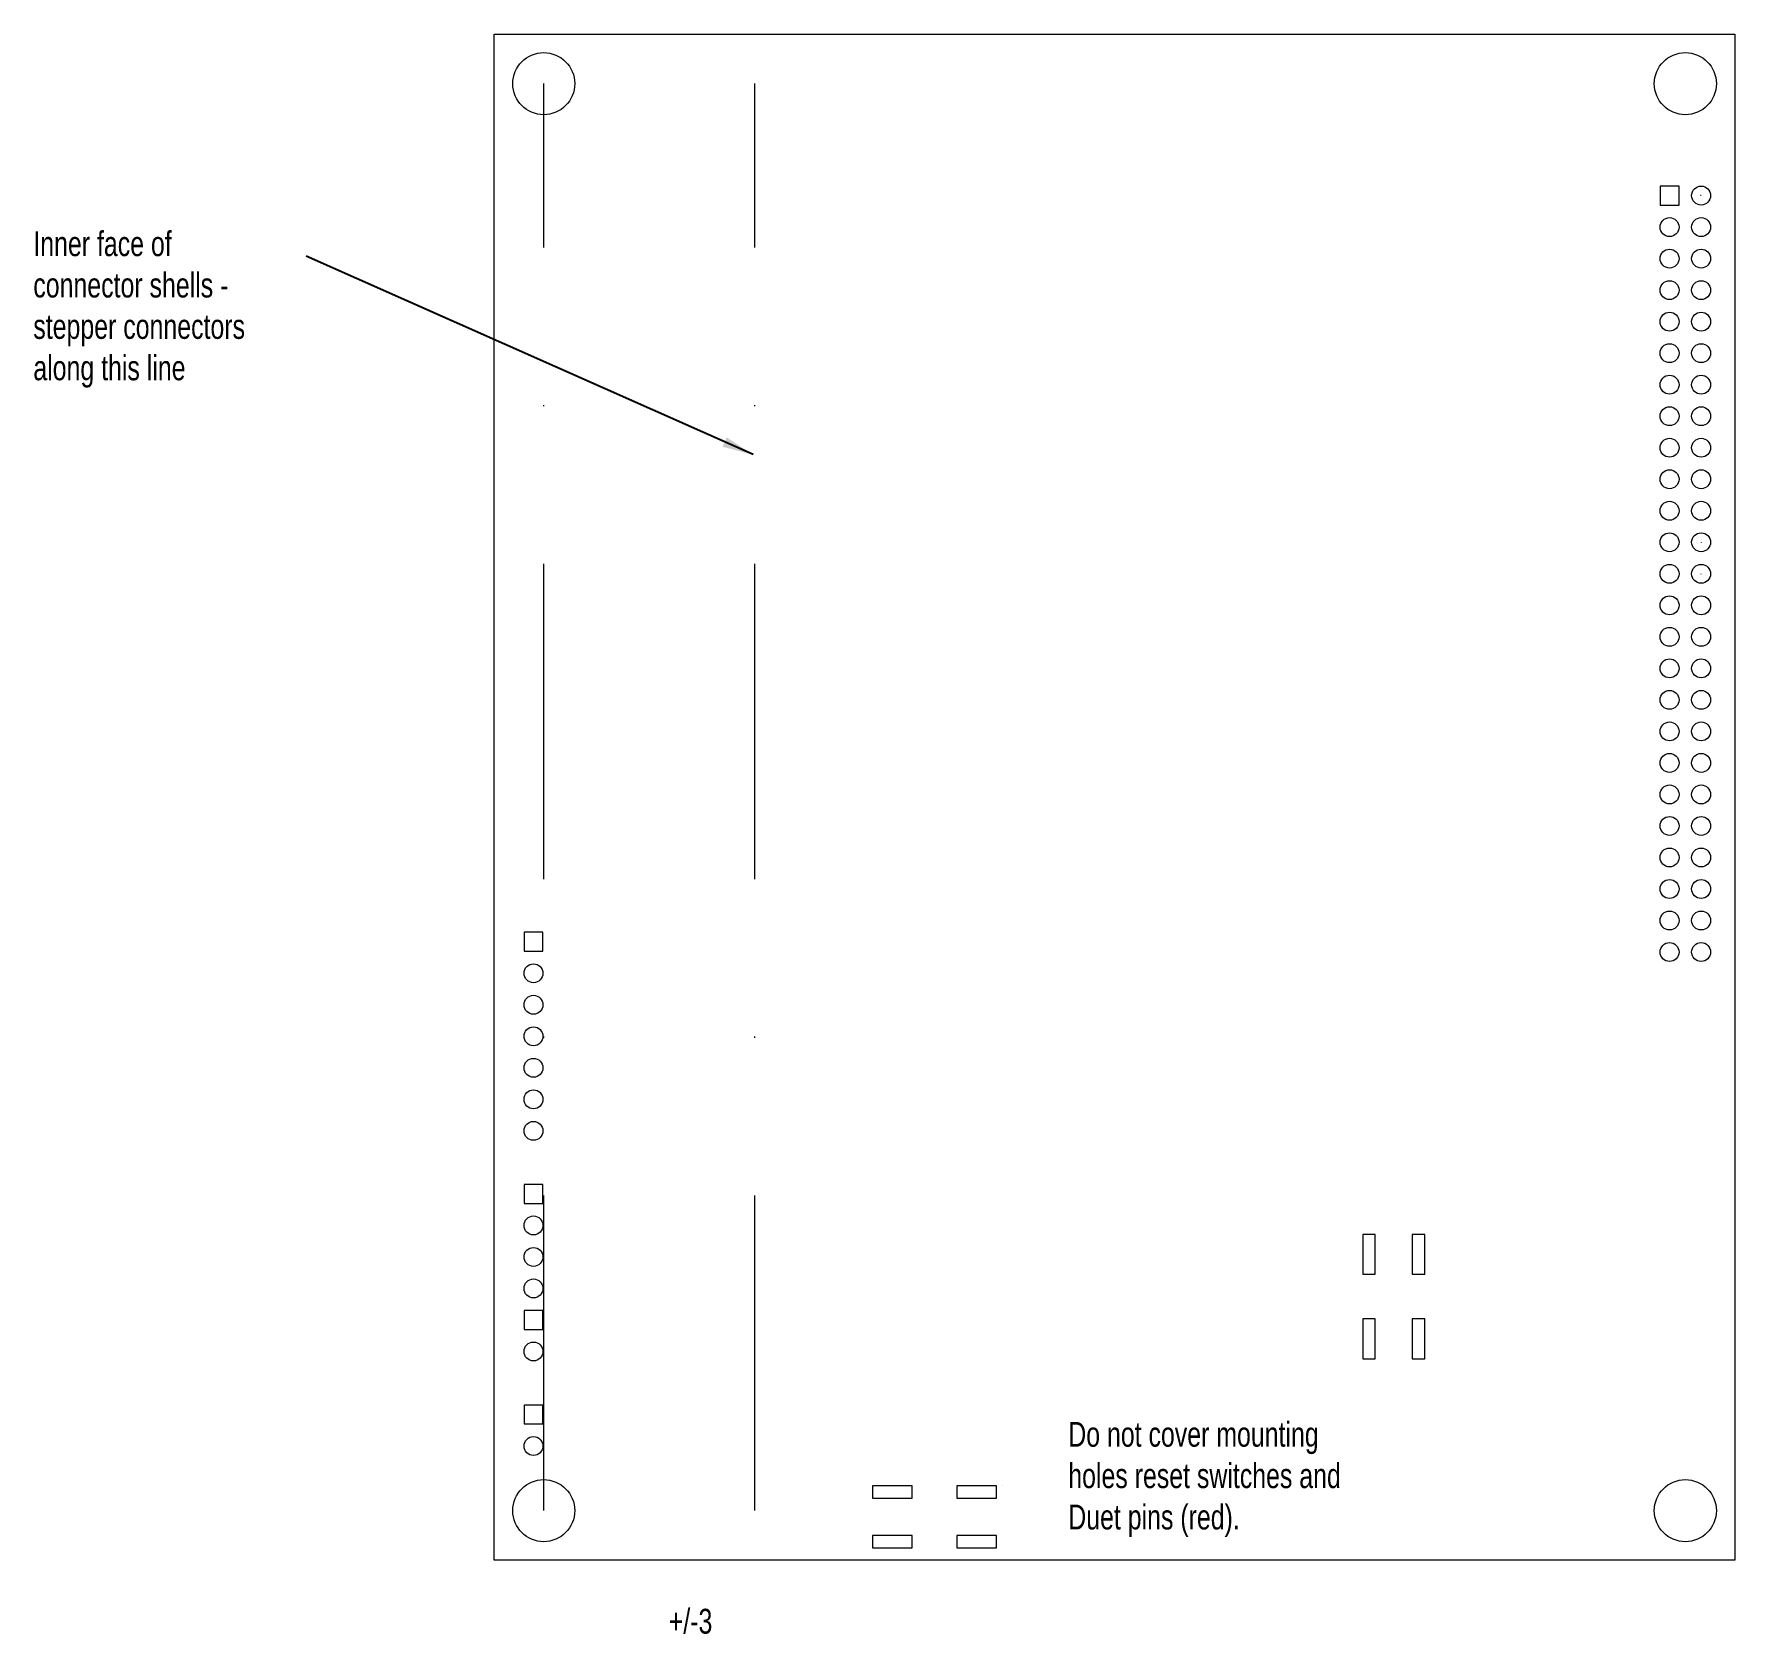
# Model space of a CAD drawing. Header units: millimetres. Extents: x 51911 to 52048, y 42935 to 43064.
import ezdxf

# ---------------------------------------------------------------- set-up
doc = ezdxf.new("R2010")
doc.units = ezdxf.units.MM
doc.linetypes.add('DASHDOTX2', pattern=[50.8, 25.4, -12.7, 0, -12.7])
doc.layers.get('0').update_dxf_attribs({"linetype": 'CONTINUOUS', "lineweight": 0})
for name, color, linetype, lineweight in [('dims', 7, 'CONTINUOUS', 0), ('duet outline', 7, 'CONTINUOUS', 0), ('mounting holes', 7, 'CONTINUOUS', 0), ('reset buttons', 7, 'CONTINUOUS', 0), ('shield mount pins', 7, 'CONTINUOUS', 0)]:
    doc.layers.add(name, color=color, linetype=linetype, lineweight=lineweight)
doc.styles.get("Standard").update_dxf_attribs({"font": 'txt', "width": 0.75})
doc.dimstyles.get("Standard").update_dxf_attribs({"dimtxt": 2.5, "dimasz": 2.5, "dimexe": 1.25, "dimexo": 0.625, "dimtad": 1, "dimtxsty": 'Standard', "dimcen": 2.5, "dimadec": 0, "dimazin": 0, "dimtfac": 1, "dimtmove": 0, "dimatfit": 3, "dimfxl": 1, "dimarcsym": 0})

msp = doc.modelspace()

# ---------------------------------------------------------------- linework, layer by layer
at = {"linetype": 'DASHDOTX2'}
for p, q in [((51952.13116, 42944.89978), (51952.13116, 43059.89828)), ((51969.13116, 42944.89978), (51969.13116, 43059.89828))]:
    msp.add_line(p, q, dxfattribs=at)
for p, q in [((51952.13116, 42944.91248), (51952.13116, 42944.93788)), ((51952.13116, 42944.89978), (51952.13116, 42944.92518)), ((51952.13116, 42944.89978), (51952.13116, 42944.92518))]:
    msp.add_line(p, q)
at = {"layer": 'duet outline'}
for p, q in [((51948.13066, 43063.89878), (52048.13046, 43063.89878)), ((51948.13066, 42940.89928), (51948.13066, 43063.89878)), ((52048.13046, 43063.89878), (52048.13046, 42940.89928)), ((52048.13046, 42940.89928), (51948.13066, 42940.89928))]:
    msp.add_line(p, q, dxfattribs=at)
at = {"layer": 'mounting holes', "color": 1}
for centre in [(51952.13116, 43059.89828), (52044.12996, 43059.89828), (51952.13116, 42944.89978), (52044.12996, 42944.89978)]:
    msp.add_circle(centre, 2.49936, dxfattribs=at)
at = {"layer": 'reset buttons', "color": 1}
for p, q in [((52019.13128, 42967.15018), (52018.13052, 42967.15018)), ((52018.13052, 42967.15018), (52018.13052, 42963.94978)), ((52019.13128, 42963.94978), (52019.13128, 42967.15018)), ((52023.12924, 42967.15018), (52022.12848, 42967.15018)), ((52022.12848, 42967.15018), (52022.12848, 42963.94978)), ((52023.12924, 42963.94978), (52023.12924, 42967.15018)), ((52018.13052, 42963.94978), (52019.13128, 42963.94978)), ((52022.12848, 42963.94978), (52023.12924, 42963.94978)), ((52019.13128, 42960.34806), (52018.13052, 42960.34806)), ((52018.13052, 42960.34806), (52018.13052, 42957.14766)), ((52019.13128, 42957.14766), (52019.13128, 42960.34806)), ((52023.12924, 42960.34806), (52022.12848, 42960.34806)), ((52022.12848, 42960.34806), (52022.12848, 42957.14766)), ((52023.12924, 42957.14766), (52023.12924, 42960.34806)), ((52018.13052, 42957.14766), (52019.13128, 42957.14766)), ((52022.12848, 42957.14766), (52023.12924, 42957.14766)), ((51978.62844, 42946.89876), (51978.62844, 42945.898)), ((51981.82884, 42946.89876), (51978.62844, 42946.89876)), ((51981.82884, 42945.898), (51981.82884, 42946.89876)), ((51985.43056, 42946.89876), (51985.43056, 42945.898)), ((51988.63096, 42946.89876), (51985.43056, 42946.89876)), ((51988.63096, 42945.898), (51988.63096, 42946.89876)), ((51989.1288, 42946.89876), (51989.13134, 42946.89876)), ((51978.62844, 42945.898), (51981.82884, 42945.898)), ((51985.43056, 42945.898), (51988.63096, 42945.898)), ((51978.62844, 42942.9008), (51978.62844, 42941.90004)), ((51981.82884, 42942.9008), (51978.62844, 42942.9008)), ((51981.82884, 42941.90004), (51981.82884, 42942.9008)), ((51985.43056, 42942.9008), (51985.43056, 42941.90004)), ((51988.63096, 42942.9008), (51985.43056, 42942.9008)), ((51988.63096, 42941.90004), (51988.63096, 42942.9008)), ((51978.62844, 42941.90004), (51981.82884, 42941.90004)), ((51985.43056, 42941.90004), (51988.63096, 42941.90004))]:
    msp.add_line(p, q, dxfattribs=at)
at = {"layer": 'shield mount pins'}
for p, q in [((52043.62196, 43051.64074), (52042.09796, 43051.64074)), ((52042.09796, 43051.64074), (52042.09796, 43050.11674)), ((52043.62196, 43050.11674), (52043.62196, 43051.64074)), ((52042.09796, 43050.11674), (52043.62196, 43050.11674)), ((52045.39996, 43050.87874), (52045.35932, 43050.87874)), ((52045.39996, 43022.93874), (52045.39996, 43022.91842)), ((52045.37964, 43020.39874), (52045.39996, 43020.39874)), ((51952.06766, 42991.50878), (51950.54366, 42991.50878)), ((51950.54366, 42991.50878), (51950.54366, 42989.98478)), ((51952.06766, 42989.98478), (51952.06766, 42991.50878)), ((51950.54366, 42989.98478), (51952.06766, 42989.98478)), ((51952.06766, 42971.18878), (51950.54366, 42971.18878)), ((51950.54366, 42971.18878), (51950.54366, 42969.66478)), ((51952.06766, 42969.66478), (51952.06766, 42971.18878)), ((51950.54366, 42969.66478), (51952.06766, 42969.66478)), ((51952.06766, 42961.02878), (51950.54366, 42961.02878)), ((51950.54366, 42961.02878), (51950.54366, 42959.50478)), ((51952.06766, 42959.50478), (51952.06766, 42961.02878)), ((51950.54366, 42959.50478), (51952.06766, 42959.50478)), ((51952.06766, 42953.40878), (51950.54366, 42953.40878)), ((51950.54366, 42953.40878), (51950.54366, 42951.88478)), ((51952.06766, 42951.88478), (51952.06766, 42953.40878)), ((51950.54366, 42951.88478), (51952.06766, 42951.88478))]:
    msp.add_line(p, q, dxfattribs=at)
for centre in [(52045.39996, 43050.87874), (52042.85996, 43048.33874), (52045.39996, 43048.33874), (52042.85996, 43045.79874), (52045.39996, 43045.79874), (52042.85996, 43043.25874), (52045.39996, 43043.25874), (52042.85996, 43040.71874), (52045.39996, 43040.71874), (52042.85996, 43038.17874), (52045.39996, 43038.17874), (52042.85996, 43035.63874), (52045.39996, 43035.63874), (52042.85996, 43033.09874), (52045.39996, 43033.09874), (52042.85996, 43030.55874), (52045.39996, 43030.55874), (52042.85996, 43028.01874), (52045.39996, 43028.01874), (52042.85996, 43025.47874), (52045.39996, 43025.47874), (52042.85996, 43022.93874), (52045.39996, 43022.93874), (52042.85996, 43020.39874), (52045.39996, 43020.39874), (52042.85996, 43017.85874), (52045.39996, 43017.85874), (52042.85996, 43015.31874), (52045.39996, 43015.31874), (52042.85996, 43012.77874), (52045.39996, 43012.77874), (52042.85996, 43010.23874), (52045.39996, 43010.23874), (52042.85996, 43007.69874), (52045.39996, 43007.69874), (52042.85996, 43005.15874), (52045.39996, 43005.15874), (52042.85996, 43002.61874), (52045.39996, 43002.61874), (52042.85996, 43000.07874), (52045.39996, 43000.07874), (52042.85996, 42997.53874), (52045.39996, 42997.53874), (52042.85996, 42994.99874), (52045.39996, 42994.99874), (52042.85996, 42992.45874), (52045.39996, 42992.45874), (52042.85996, 42989.91874), (52045.39996, 42989.91874), (51951.30566, 42988.20678), (51951.30566, 42985.66678), (51951.30566, 42983.12678), (51951.30566, 42980.58678), (51951.30566, 42978.04678), (51951.30566, 42975.50678), (51951.30566, 42967.88678), (51951.30566, 42965.34678), (51951.30566, 42962.80678), (51951.30566, 42957.72678), (51951.30566, 42950.10678)]:
    msp.add_circle(centre, 0.762, dxfattribs=at)

# ---------------------------------------------------------------- texts
at = {"layer": 'dims', "char_height": 2, "width": 100, "attachment_point": 1}
for s, insert in [('Inner face of \\Pconnector shells -\\Pstepper connectors \\Palong this line', (51911, 43048)), ('+/-3', (51962.20881, 42936.98939))]:
    msp.add_mtext(s, dxfattribs=dict(at, insert=insert))
at = {"layer": 'shield mount pins', "insert": (51994.40169, 42952.05369), "char_height": 2, "width": 100, "attachment_point": 1}
msp.add_mtext('Do not cover mounting\\Pholes reset switches and\\PDuet pins (red).', dxfattribs=at)

# ---------------------------------------------------------------- leaders
at = {"layer": 'dims'}
msp.add_leader([(51969, 43030), (51933, 43046)], dimstyle='Standard', dxfattribs=at)

doc.saveas('drawing.dxf')
